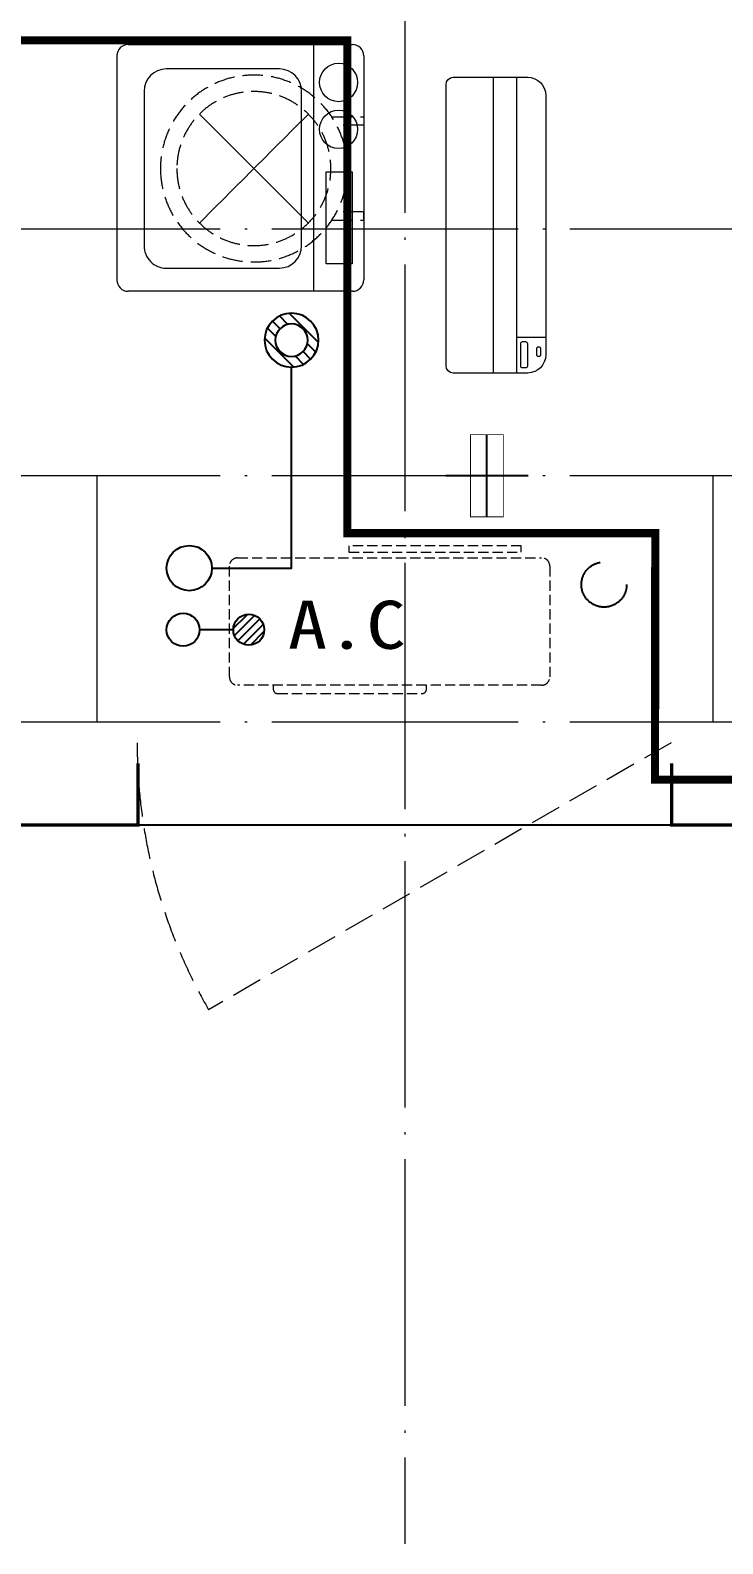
# Model space of a CAD drawing. Extents: x -518115 to 389031, y -231062 to 1628073.
# Drawn here: x 46704 to 48391, y -178635 to -174950 of the extents above; entities that cross this region are included whole.
import ezdxf

# ---------------------------------------------------------------- set-up
doc = ezdxf.new("R2010")
doc.units = 0
doc.header["$LTSCALE"] = 1000
doc.header["$MEASUREMENT"] = 0
for name, pattern in [('$1$DASH', [0.35, 0.25, -0.1]), ('DASH', [0.35, 0.25, -0.1]), ('DOTE', [2.42, 2, -0.2, 0.02, -0.2])]:
    doc.linetypes.add(name, pattern=pattern)
for name, color, linetype, lineweight in [('DOTE', 19, 'DOTE', 9), ('LVTRY', 1, 'Continuous', 13), ('WINDOW', 144, 'Continuous', 15), ('平面-空调室内机', 176, 'Continuous', 9), ('平面-空调预留孔', 173, 'Continuous', 15), ('空调', 76, 'Continuous', 13), ('粉刷', 251, 'Continuous', 9)]:
    doc.layers.add(name, color=color, linetype=linetype, lineweight=lineweight)
for name, color, linetype in [('EQUIP_地漏', 7, 'Continuous'), ('VPIPE-凝结', 150, 'Continuous'), ('VPIPE-废水', 31, 'Continuous'), ('VPIPE-雨水', 4, 'DASH'), ('机电标识类', 1, 'Continuous'), ('看线', 251, 'Continuous')]:
    doc.layers.add(name, color=color, linetype=linetype)
doc.styles.add('黑体', font='')
doc.styles.get('黑体').set_extended_font_data('SimHei')

# ---------------------------------------------------------------- blocks, each defined once
blk = doc.blocks.new('GDGDGDSDA')
at = {"layer": 'DOTE', "linetype": 'DOTE', "ltscale": 0.3}
for p, q in [((453635, 370658.3), (453634.8, 359558.3)), ((471334.8, 362758.3), (417334.8, 362758.3)), ((471334.8, 362158.3), (417334.8, 362158.3)), ((452884.9, 362158.3), (452884.8, 361558.3)), ((454384.8, 362158.3), (454384.8, 361558.3)), ((471334.8, 361558.3), (417334.8, 361558.3))]:
    blk.add_line(p, q, dxfattribs=at)
blk = doc.blocks.new('dongkong')
blk.add_wipeout([(-603756, 210771), (-603756, 210570.8), (-603836, 210570.8), (-603836, 210771)])
at = {"layer": '机电标识类', "color": 250, "linetype": 'DASH', "ltscale": 400}
for p, q in [((-603796, 210771), (-603796, 210570.8)), ((-603896, 210670.7), (-603696, 210670.7))]:
    blk.add_line(p, q, dxfattribs=at)
at = {"layer": '空调', "color": 6, "linetype": 'DASH', "const_width": 2}
blk.add_lwpolyline([(-603756, 210771), (-603756, 210570.8), (-603836, 210570.8), (-603836, 210771)], close=True, dxfattribs=at)
blk = doc.blocks.new('A$C001338C2')
for p, q in [((845, 303.6), (55, 303.6)), ((109.1, 214.8), (109.1, 303.6)), ((0, 248.6), (0, 22)), ((900, 22), (900, 248.6)), ((22, 0), (878, 0))]:
    blk.add_line(p, q)
at = {"lineweight": 5}
for p, q in [((900, 214.8), (0, 214.8)), ((900, 143.2), (0, 143.2))]:
    blk.add_line(p, q, dxfattribs=at)
for points in [[(73.1, 275), (56.8, 275, -0.414214), (51.3, 280.5), (51.3, 283.4, -0.414214), (56.8, 288.9), (73.1, 288.9, -0.414214), (78.6, 283.4), (78.6, 280.5, -0.414214)], [(89.2, 226.4), (22.2, 226.4, -0.414214), (16.7, 231.9), (16.7, 243.1, -0.414214), (22.2, 248.6), (89.2, 248.6, -0.414214), (94.7, 243.1), (94.7, 231.9, -0.414214)]]:
    blk.add_lwpolyline(points, format="xyb", close=True)
for centre, radius, start, end in [((55, 248.6), 55, 90, 180), ((845, 248.6), 55, 360, 90), ((22, 22), 22, 180, 270), ((878, 22), 22, 270, 360)]:
    blk.add_arc(centre, radius, start, end)
blk = doc.blocks.new('$TwtSys$00000141')
at = {"color": 1}
for p, q in [((-47.1, 3.8), (-5, 45.9)), ((-47.1, 3.8), (-5, 45.9)), ((-43.6, -17.5), (17.5, 43.6)), ((-43.6, -17.5), (17.5, 43.6)), ((-33.2, -33.2), (33.2, 33.2)), ((-33.2, -33.2), (33.2, 33.2)), ((-16.2, -43.5), (43.8, 16.4)), ((-16.2, -43.5), (43.8, 16.4)), ((5.7, -46.1), (46.1, -5.7)), ((5.7, -46.1), (46.1, -5.7))]:
    blk.add_line(p, q, dxfattribs=at)
blk.add_circle((0, 0), 47, dxfattribs=at)
blk.add_circle((0, 0), 47, dxfattribs=at)
blk = doc.blocks.new('RECTANG')
for p, q in [((1, 1), (0, 1)), ((0, 1), (0, 0)), ((1, 0), (1, 1)), ((0, 0), (1, 0))]:
    blk.add_line(p, q)
blk = doc.blocks.new('洗衣机')
at = {"layer": 'LVTRY'}
for p, q in [((3791567.4, 243472.1), (3791021, 243472.1)), ((3791116.5, 243472.1), (3791116.5, 242871.5)), ((3790993.7, 243444.5), (3790993.7, 242899.1)), ((3791594.6, 242899.1), (3791594.6, 243444.5)), ((3791199, 243412.7), (3791474.9, 243412.7)), ((3791145.1, 242982.5), (3791145.1, 243358)), ((3791528.8, 243358), (3791528.8, 242982.5)), ((3791474.9, 242927.8), (3791199, 242927.8)), ((3791021, 242871.5), (3791567.4, 242871.5))]:
    blk.add_line(p, q, dxfattribs=at)
at = {"layer": 'LVTRY', "extrusion": (0, 0, -1)}
for centre, major_axis, start_param, end_param in [((3791021, 243444.5), (0, 27.6), -1.570796, 0), ((3791567.4, 243444.5), (0, 27.6), 0, 1.570796), ((3791055.1, 243379.8), (0, 46.9), 3.141593, 9.424778), ((3791199, 243358), (0, 54.7), 4.712389, 6.283185), ((3791474.9, 243358), (0, 54.7), 0, 1.570796), ((3791055.1, 243265.7), (0, 46.9), 3.141593, 9.424778), ((3791199, 242982.5), (0, 54.7), 3.141593, 4.712389), ((3791474.9, 242982.5), (0, 54.7), 1.570796, 3.141593), ((3791021, 242899.1), (0, 27.6), 3.141593, 4.712389), ((3791567.4, 242899.1), (0, 27.6), 1.570796, 3.141593)]:
    blk.add_ellipse(centre, major_axis=major_axis, ratio=0.986385, start_param=start_param, end_param=end_param, dxfattribs=at)
at = {"layer": 'LVTRY', "xscale": 63.25620569481588, "yscale": 224.5369532744355, "zscale": 64.12934308941763, "rotation": 180}
blk.add_blockref('RECTANG', (3791085.2, 243162.4), dxfattribs=at)
blk = doc.blocks.new('$TwtSys$00000543')
for p, q in [((-93.6, -8.5), (8.5, 93.6)), ((12.5, 55), (41.7, 84.2)), ((39.9, 39.9), (66.5, 66.5)), ((-8.5, -93.6), (93.6, 8.5)), ((55, 12.5), (84.2, 41.7)), ((-84.2, -41.7), (-55, -12.5)), ((-66.5, -66.5), (-39.9, -39.9)), ((-41.7, -84.2), (-12.5, -55))]:
    blk.add_line(p, q)
for radius in [94, 56.4]:
    blk.add_circle((0, 0), radius)
blk = doc.blocks.new('dnfhfn')
at = {"linetype": '$1$DASH', "ltscale": 0.2}
for p, q in [((101.9, 495, 0), (121.9, 495, 0)), ((101.9, 417.2, 0), (101.9, 495, 0)), ((121.9, 495, 0), (121.9, 429, 0)), ((353.1, 495, 0), (333.1, 495, 0)), ((333.1, 495, 0), (333.1, 429, 0)), ((353.1, 417.2, 0), (353.1, 495, 0))]:
    blk.add_line(p, q, dxfattribs=at)
at = {"linetype": '$1$DASH', "ltscale": 0.2, "elevation": 0}
for points in [[(94.9, 360.1), (94.9, 360.1), (360.1, 94.9), (360.1, 94.9)], [(360.1, 360.1), (94.9, 94.9), (94.9, 94.9), (360.1, 360.1)]]:
    blk.add_lwpolyline(points, close=True, dxfattribs=at)
at = {"linetype": '$1$DASH', "ltscale": 0.2}
for radius in [227.5, 187.5]:
    blk.add_circle((227.5, 227.5, 0), radius, dxfattribs=at)
blk = doc.blocks.new('gsergvr')
at = {"layer": '平面-空调预留孔', "linetype": 'DASH', "ltscale": 0.1}
for p, q in [((34075.4, 17176.2), (34075.4, 17166.2)), ((34448.2, 17166.2), (34448.2, 17176.2)), ((34085.4, 17156.2), (34438.2, 17156.2))]:
    blk.add_line(p, q, dxfattribs=at)
blk.add_lwpolyline([(34679.3, 17515.3), (34259.5, 17515.3), (34259.5, 17500.2), (34679.3, 17500.2)], close=True, dxfattribs=at)
blk.add_lwpolyline([(34728.6, 17176.2), (33988.6, 17176.2, -0.414214), (33968.6, 17196.2), (33968.6, 17466.2, -0.414214), (33988.6, 17486.2), (34728.6, 17486.2, -0.414214), (34748.6, 17466.2), (34748.6, 17196.2, -0.414214)], format="xyb", close=True, dxfattribs=at)
for centre, start, end in [((34085.4, 17166.2), 180, 270), ((34438.2, 17166.2), 270, 0)]:
    blk.add_arc(centre, 10, start, end, dxfattribs=at)
at = {"layer": '平面-空调预留孔', "color": 251, "linetype": 'DASH', "ltscale": 0.1, "true_color": 0x636466, "style": '黑体', "width": 1.2}
blk.add_text('A.C', height=117.05, dxfattribs=at).set_placement((34110.9, 17264.8))
blk = doc.blocks.new('rtyryrtyeeretee')
at = {"layer": '平面-空调预留孔'}
blk.add_blockref('gsergvr', (635673.5, 326705.8), dxfattribs=at)
blk = doc.blocks.new('GDGDRGDGDRGDR')
blk.add_blockref('rtyryrtyeeretee', (-215152.6, 97240.1))

msp = doc.modelspace()

# ---------------------------------------------------------------- linework, layer by layer
at = {"color": 30, "const_width": 8}
for points in [[(46666.6, -176734.8), (46666.6, -176884.8), (46966.6, -176884.8), (46966.6, -176734.8)], [(48266.6, -176734.8), (48266.6, -176884.8), (48566.6, -176884.8), (48566.6, -176734.8)]]:
    msp.add_lwpolyline(points, dxfattribs=at)
at = {"layer": 'VPIPE-凝结', "ltscale": 0.1}
for points in [[(47146.6, -176259.8), (47340.7, -176259.8), (47340.7, -175770.6)], [(47199, -176409.8), (47116.6, -176409.8)]]:
    msp.add_lwpolyline(points, dxfattribs=at)
at = {"layer": 'VPIPE-凝结'}
msp.add_circle((47076.6, -176409.8), 40, dxfattribs=at)
at = {"layer": 'VPIPE-废水'}
msp.add_circle((47091.6, -176259.8), 55, dxfattribs=at)
at = {"layer": 'VPIPE-雨水'}
msp.add_circle((48101.6, -176299.8), 55, dxfattribs=at)
at = {"layer": 'WINDOW', "color": 250, "linetype": 'DASH', "ltscale": 0.3}
msp.add_lwpolyline([(48264.7, -176684.8), (47138.8, -177334.8, -0.131652), (46964.7, -176684.8)], format="xyb", dxfattribs=at)
at = {"layer": '看线', "color": 202, "ltscale": 0.5}
msp.add_lwpolyline([(46966.6, -176884.8), (48266.6, -176884.8)], dxfattribs=at)

# ---------------------------------------------------------------- block references
msp.add_blockref('GDGDGDSDA', (-406018.2, -538193.1))
at = {"layer": 'EQUIP_地漏', "xscale": -0.7000000000000001, "yscale": 0.7000000000000001, "zscale": 0.7}
msp.add_blockref('$TwtSys$00000543', (47340.7, -175704.8), dxfattribs=at)
at = {"layer": 'EQUIP_地漏', "xscale": -0.8, "yscale": -0.8, "zscale": 0.8, "rotation": 180}
msp.add_blockref('$TwtSys$00000141', (47236.6, -176409.8), dxfattribs=at)
at = {"layer": '平面-空调预留孔', "xscale": -1, "rotation": 270}
msp.add_blockref('dnfhfn', (47021.5, -175514.5, 0), dxfattribs=at)
at = {"layer": '平面-空调预留孔', "xscale": -0.800000000046565, "yscale": 0.800000000046565, "zscale": 0.800000000046565, "rotation": 269.9999997665698}
msp.add_blockref('A$C001338C2', (47716.8, -175784.8), dxfattribs=at)
at = {"layer": '粉刷', "xscale": -1}
msp.add_blockref('洗衣机', (3838510.3, -418457.2), dxfattribs=at)

# ---------------------------------------------------------------- next in the draw order: block references
at = {"layer": '平面-空调室内机', "ltscale": 0.3, "rotation": 180}
msp.add_blockref('dongkong', (-555979.4, 34636), dxfattribs=at)

# ---------------------------------------------------------------- next in the draw order: block references
msp.add_blockref('GDGDRGDGDRGDR', (-407300, -617666.9))

# ---------------------------------------------------------------- next in the draw order: linework, layer by layer
at = {"color": 5, "linetype": 'DASH', "ltscale": 0.8, "const_width": 20}
msp.add_lwpolyline([(38316.6, -175574.8), (41156.6, -175574.8), (41156.6, -174974.8), (47476.6, -174974.8), (47476.6, -176174.8), (48226.5, -176174.8), (48225.6, -176774.8), (53406.6, -176774.8)], dxfattribs=at)

doc.saveas('drawing.dxf')
